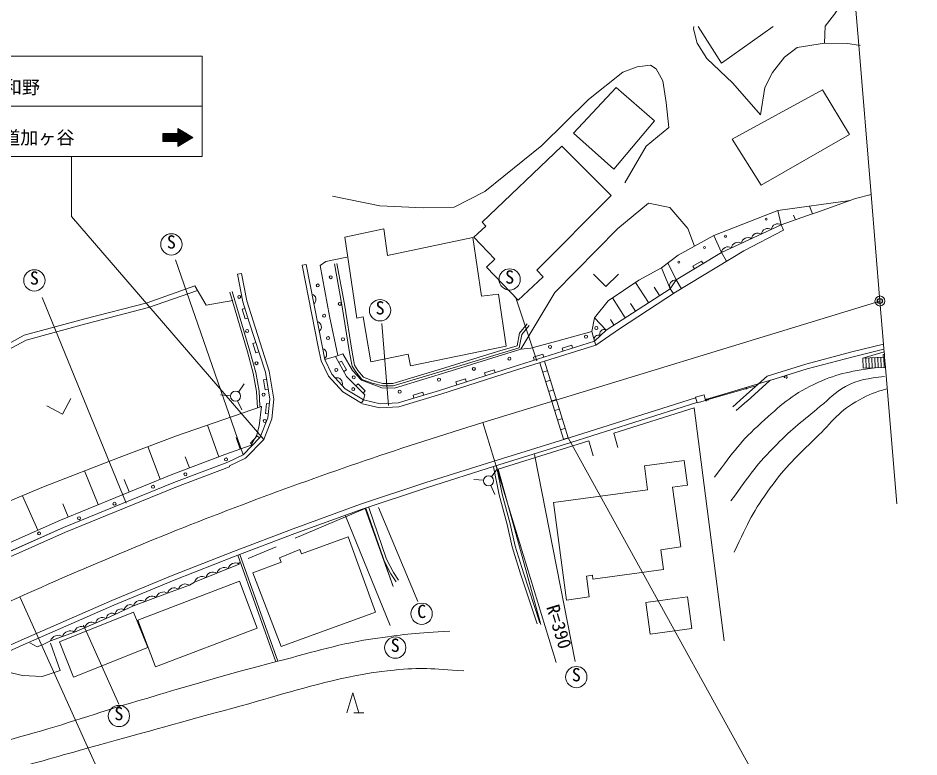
# Model space of a CAD drawing. Units: millimetres, scale not verified. Extents: x 40000 to 680000, y 20000 to 380000.
# Drawn here: x 464550 to 554276, y 263344 to 336976 of the extents above; entities that cross this region are included whole.
import ezdxf
from ezdxf.enums import TextEntityAlignment as Align

# ---------------------------------------------------------------- set-up
doc = ezdxf.new("R2010")
doc.units = ezdxf.units.MM
doc.header["$LTSCALE"] = 1000
doc.header["$PDMODE"] = 32
doc.header["$PDSIZE"] = 500
doc.layers.add('M-BGD-RSTR', color=7, linetype='Continuous', lineweight=13)
doc.layers.add('M-OTRS', color=6, linetype='Continuous')
doc.styles.add('ＭＳ ゴシック', font='')
doc.styles.get('ＭＳ ゴシック').set_extended_font_data('MS Gothic')

msp = doc.modelspace()

# ---------------------------------------------------------------- linework, layer by layer
at = {"layer": 'M-BGD-RSTR'}
for p, q in [((547954, 338169), (548278, 334255)), ((548278, 334255), (549511, 319389)), ((456883, 328185), (482883, 328185)), ((480808, 325776), (479711, 324680)), ((480896, 325723), (479853, 324680)), ((480543, 325935), (480469, 325861)), ((481533, 324818), (480469, 325882)), ((480631, 325882), (480469, 325720)), ((480719, 325829), (480469, 325578)), ((481444, 324765), (480469, 325741)), ((481621, 324871), (480579, 325914)), ((479097, 325480), (478969, 325351)), ((479239, 325480), (478969, 325210)), ((479380, 325480), (478969, 325068)), ((479521, 325480), (478969, 324927)), ((479663, 325480), (478969, 324786)), ((480469, 325480), (478969, 325480)), ((478969, 325480), (478969, 324680)), ((479691, 324680), (478969, 325403)), ((479550, 324680), (478969, 325261)), ((479408, 324680), (478969, 325120)), ((479267, 324680), (478969, 324978)), ((479126, 324680), (478969, 324837)), ((479804, 325480), (479004, 324680)), ((479833, 324680), (479033, 325480)), ((479946, 325480), (479146, 324680)), ((479974, 324680), (479174, 325480)), ((480087, 325480), (479287, 324680)), ((480116, 324680), (479316, 325480)), ((480229, 325480), (479429, 324680)), ((480257, 324680), (479457, 325480)), ((480370, 325480), (479570, 324680)), ((480398, 324680), (479598, 325480)), ((480826, 324394), (479740, 325480)), ((480914, 324447), (479881, 325480)), ((480985, 325670), (479994, 324680)), ((481002, 324500), (480023, 325480)), ((481073, 325617), (480136, 324680)), ((481091, 324553), (480164, 325480)), ((481161, 325564), (480277, 324680)), ((481179, 324606), (480306, 325480)), ((481250, 325511), (480418, 324680)), ((481268, 324659), (480447, 325480)), ((481356, 324712), (480469, 325600)), ((481338, 325458), (480469, 324588)), ((481427, 325405), (480469, 324447)), ((481515, 325352), (480469, 324306)), ((481603, 325299), (480507, 324203)), ((481692, 325246), (480861, 324415)), ((481710, 324924), (480932, 325702)), ((481780, 325193), (481215, 324627)), ((481798, 324977), (481286, 325489)), ((481868, 325140), (481568, 324840)), ((481886, 325030), (481639, 325277)), ((481957, 325087), (481922, 325052)), ((478984, 324680), (478969, 324695)), ((480469, 324680), (478969, 324680)), ((480737, 324341), (480469, 324610)), ((480649, 324288), (480469, 324468)), ((480560, 324235), (480469, 324327)), ((480472, 324182), (480469, 324185)), ((469883, 317185), (469883, 323185)), ((540214, 317804), (547420, 318805)), ((544279, 317669), (547939, 318993)), ((544279, 317669), (547939, 318993)), ((547939, 318993), (549511, 319389)), ((547939, 318993), (549511, 319389)), ((549511, 319389), (550391, 308778)), ((543171, 317287), (544279, 317669)), ((543171, 317287), (544279, 317669)), ((543662, 317460), (543386, 318245)), ((469883, 317185), (489020, 294981)), ((540564, 316370), (543171, 317287)), ((540564, 316370), (543171, 317287)), ((541964, 316862), (541795, 317342)), ((540564, 316370), (534601, 313609)), ((540797, 315831), (540564, 316370)), ((540797, 315831), (540564, 316370)), ((534601, 313609), (533844, 315291)), ((536834, 313791), (540797, 315831)), ((530025, 309648), (536834, 313791)), ((534601, 313609), (530082, 310880)), ((534601, 313609), (535121, 312748)), ((486984, 293455), (480219, 312894)), ((493247, 312431), (492855, 312355)), ((492855, 312355), (494441, 304226)), ((494833, 304304), (493247, 312431)), ((496064, 312469), (496805, 308409)), ((497051, 308451), (496310, 312514)), ((530082, 310880), (529268, 312585)), ((532614, 312760), (531758, 312243)), ((532614, 312760), (531758, 312243)), ((532769, 312503), (532614, 312760)), ((532769, 312503), (532614, 312760)), ((486806, 311534), (486413, 311458)), ((486413, 311458), (486943, 308706)), ((487332, 308803), (486806, 311534)), ((521853, 311464), (523103, 310214)), ((524353, 311464), (523103, 310214)), ((529503, 310004), (528626, 312093)), ((531913, 311986), (531758, 312243)), ((531913, 311986), (531758, 312243)), ((527350, 308616), (526047, 310637)), ((530082, 310880), (529503, 310004)), ((530082, 310880), (530610, 310004)), ((477426, 308612), (482172, 310278)), ((477551, 308128), (482440, 309820)), ((482172, 310278), (483294, 308359)), ((485653, 309648), (487401, 303729)), ((485893, 309719), (487642, 303797)), ((529503, 310004), (523107, 305882)), ((524435, 306012), (530025, 309648)), ((528440, 309319), (527891, 310171)), ((529503, 310004), (529819, 309514)), ((475327, 288638), (466941, 309121)), ((483294, 308359), (485948, 308820)), ((486943, 308706), (487579, 306667)), ((487960, 306788), (487332, 308803)), ((510833, 296668), (550391, 308778)), ((516210, 302823), (514087, 309190)), ((525014, 307111), (523738, 309091)), ((550391, 308778), (550747, 304476)), ((471189, 307002), (477426, 308612)), ((471318, 306519), (477551, 308128)), ((487151, 308040), (486864, 307951)), ((486864, 307951), (487162, 306996)), ((496805, 308409), (497567, 303646)), ((497813, 303690), (497051, 308451)), ((526039, 307772), (525554, 308525)), ((465176, 305359), (471189, 307002)), ((487448, 307085), (487162, 306996)), ((521696, 305739), (521977, 307087)), ((521977, 307087), (523107, 305882)), ((523901, 306394), (523554, 306933)), ((465363, 304892), (471318, 306519)), ((487579, 306667), (489181, 301686)), ((489570, 301781), (487960, 306788)), ((501436, 298361), (500784, 306549)), ((515262, 306502), (514503, 305562)), ((514736, 305452), (515456, 306345)), ((522093, 304393), (524435, 306012)), ((462112, 303700), (465176, 305359)), ((514503, 305562), (514253, 304325)), ((514468, 304129), (514736, 305452)), ((518222, 304793), (521696, 305739)), ((521696, 305739), (521973, 304775)), ((523107, 305882), (521973, 304775)), ((462411, 303294), (465363, 304892)), ((488227, 304652), (487941, 304561)), ((488227, 304652), (487941, 304561)), ((487941, 304561), (488247, 303609)), ((487941, 304561), (488247, 303609)), ((494441, 304226), (494725, 302825)), ((495107, 302952), (494833, 304304)), ((514253, 304325), (512287, 303732)), ((521973, 304775), (513775, 302192)), ((513896, 301811), (522093, 304393)), ((515617, 304065), (518222, 304793)), ((519691, 304370), (518738, 304070)), ((519691, 304370), (518738, 304070)), ((519782, 304084), (519691, 304370)), ((519782, 304084), (519691, 304370)), ((521973, 304775), (522093, 304393)), ((521973, 304775), (522093, 304393)), ((550747, 304476), (547588, 303709)), ((550747, 304476), (550789, 303972)), ((487401, 303729), (487976, 301596)), ((487642, 303797), (488221, 301651)), ((488533, 303700), (488247, 303609)), ((488533, 303700), (488247, 303609)), ((496181, 303250), (496911, 303522)), ((496181, 303250), (496911, 303522)), ((496911, 303522), (497868, 301842)), ((497567, 303646), (497833, 302295)), ((498070, 302386), (497813, 303690)), ((512287, 303732), (507051, 302132)), ((507124, 301893), (512359, 303493)), ((512256, 303250), (514638, 303977)), ((512359, 303493), (514468, 304129)), ((514638, 303977), (515617, 304065)), ((516830, 303469), (515876, 303169)), ((516920, 303183), (516830, 303469)), ((518828, 303784), (518738, 304070)), ((518828, 303784), (518738, 304070)), ((547588, 303709), (542993, 302497)), ((550789, 303972), (547711, 303224)), ((550812, 303700), (548688, 303094)), ((550831, 303466), (550714, 303462)), ((550724, 303163), (550714, 303462)), ((550789, 303972), (550812, 303700)), ((550812, 303700), (550831, 303466)), ((550831, 303466), (550856, 303167)), ((494725, 302825), (495457, 301280)), ((496181, 303250), (495107, 302952)), ((495792, 301505), (495107, 302952)), ((497261, 301255), (496181, 303250)), ((496509, 302644), (496772, 302787)), ((497249, 301908), (496772, 302787)), ((498383, 301858), (498070, 302386)), ((507677, 301837), (512256, 303250)), ((515966, 302882), (515876, 303169)), ((518877, 295001), (516508, 302622)), ((516986, 302771), (519355, 295150)), ((542993, 302497), (539165, 301305)), ((547711, 303224), (543132, 302016)), ((550856, 303167), (548688, 303094)), ((548688, 303094), (548721, 302095)), ((548988, 303104), (549021, 302105)), ((549287, 303114), (549321, 302115)), ((549587, 303124), (549621, 302125)), ((549887, 303134), (549921, 302135)), ((550187, 303145), (550221, 302145)), ((550487, 303155), (550520, 302155)), ((550787, 303165), (550820, 302165)), ((550856, 303167), (550939, 302169)), ((487976, 301596), (488305, 299758)), ((488221, 301651), (488553, 299788)), ((489181, 301686), (489637, 298997)), ((490040, 299010), (489570, 301781)), ((497144, 300027), (495792, 301505)), ((496985, 301765), (497249, 301908)), ((497833, 302295), (498178, 301713)), ((497868, 301842), (498747, 300896)), ((498178, 301713), (498802, 300965)), ((498953, 301176), (498383, 301858)), ((507051, 302132), (501868, 300564)), ((501904, 300313), (507124, 301893)), ((502041, 300098), (507677, 301837)), ((513775, 302192), (506523, 299877)), ((506642, 299495), (513896, 301811)), ((511963, 301929), (511010, 301624)), ((511963, 301929), (511010, 301624)), ((511102, 301339), (511010, 301624)), ((511102, 301339), (511010, 301624)), ((512054, 301643), (511963, 301929)), ((512054, 301643), (511963, 301929)), ((517277, 301834), (516799, 301686)), ((543132, 302016), (539418, 300860)), ((548721, 302095), (550939, 302169)), ((550939, 302169), (552066, 288578)), ((489303, 300963), (489008, 300913)), ((489008, 300913), (489175, 299927)), ((495457, 301280), (496888, 299714)), ((499096, 299425), (497261, 301255)), ((498747, 300896), (500798, 300122)), ((498802, 300965), (499818, 300578)), ((499893, 300817), (498953, 301176)), ((500877, 300574), (499893, 300817)), ((509105, 301016), (508152, 300712)), ((509105, 301016), (508152, 300712)), ((508244, 300426), (508152, 300712)), ((508244, 300426), (508152, 300712)), ((509196, 300730), (509105, 301016)), ((509196, 300730), (509105, 301016)), ((517574, 300879), (517096, 300731)), ((539165, 301305), (536815, 299186)), ((539418, 300860), (537150, 298815)), ((486496, 299695), (487076, 300510)), ((488305, 299758), (488396, 298141)), ((488553, 299788), (488637, 298311)), ((489471, 299977), (489175, 299927)), ((496888, 299714), (498748, 298586)), ((498955, 298928), (497144, 300027)), ((498208, 300310), (498418, 300524)), ((499132, 299824), (498418, 300524)), ((498922, 299610), (499132, 299824)), ((499818, 300578), (500845, 300324)), ((500798, 300122), (502041, 300098)), ((500845, 300324), (501904, 300313)), ((501868, 300564), (500877, 300574)), ((506523, 299877), (502393, 298636)), ((504851, 299688), (503893, 299400)), ((504851, 299688), (503893, 299400)), ((504937, 299401), (504851, 299688)), ((504937, 299401), (504851, 299688)), ((517870, 299924), (517393, 299776)), ((538018, 300341), (533048, 298886)), ((469800, 299065), (468966, 297507)), ((485708, 299336), (484713, 299431)), ((486413, 298833), (486829, 297924)), ((489637, 298997), (489441, 297134)), ((489833, 297037), (490040, 299010)), ((498955, 298928), (498748, 298586)), ((499096, 299425), (498955, 298928)), ((500621, 298548), (498955, 298928)), ((502461, 298239), (506642, 299495)), ((503979, 299113), (503893, 299400)), ((503979, 299113), (503893, 299400)), ((518167, 298969), (517690, 298821)), ((532015, 299140), (519440, 295151)), ((532868, 299440), (532014, 299198)), ((532014, 299198), (532174, 298632)), ((532174, 298632), (533028, 298874)), ((533028, 298874), (532868, 299440)), ((536815, 299186), (535740, 298239)), ((537146, 298811), (536070, 297864)), ((467407, 298342), (468966, 297507)), ((488784, 298276), (480335, 295339)), ((488784, 298276), (488577, 296350)), ((488637, 298311), (488784, 298276)), ((489290, 298568), (489186, 297573)), ((489588, 298537), (489290, 298568)), ((498866, 298538), (500586, 298146)), ((500586, 298146), (502461, 298239)), ((502393, 298636), (500621, 298548)), ((518464, 298014), (517987, 297866)), ((532167, 298664), (519589, 294674)), ((534880, 274926), (531901, 298122)), ((489441, 297134), (488678, 295202)), ((489020, 294981), (489833, 297037)), ((489484, 297542), (489186, 297573)), ((518761, 297059), (518284, 296911)), ((484552, 293260), (483431, 296415)), ((488577, 296350), (488337, 295444)), ((510833, 296668), (518151, 272763)), ((511113, 296733), (511099, 296780)), ((519058, 296104), (518580, 295956)), ((480335, 295339), (474612, 293193)), ((488678, 295202), (486984, 293455)), ((488380, 295338), (487696, 294608)), ((488337, 295444), (487758, 294400)), ((488599, 295133), (488380, 295338)), ((485147, 293472), (487758, 294400)), ((486681, 294017), (486271, 295171)), ((487220, 293125), (489020, 294981)), ((487915, 294403), (487696, 294608)), ((519440, 295151), (511849, 292788)), ((519589, 294674), (511998, 292311)), ((519355, 295150), (518877, 295001)), ((521845, 293367), (521387, 294835)), ((478706, 291041), (477487, 294271)), ((479788, 291449), (485147, 293472)), ((486984, 293455), (485429, 292723)), ((515991, 293470), (520035, 272861)), ((474612, 293193), (467100, 290257)), ((480080, 290704), (485429, 292723)), ((481618, 292140), (481204, 293239)), ((485600, 292361), (487220, 293125)), ((511849, 292788), (505161, 290687)), ((526930, 292357), (530893, 292897)), ((530893, 292897), (531231, 290420)), ((472527, 288487), (471158, 291843)), ((480263, 290239), (485606, 292256)), ((485606, 292256), (485600, 292361)), ((511998, 292311), (505315, 290211)), ((511713, 291272), (512293, 292087)), ((511908, 292262), (512461, 289463)), ((512202, 292321), (512754, 289532)), ((527254, 289979), (526930, 292357)), ((468766, 286952), (479788, 291449)), ((475631, 289753), (475129, 290985)), ((510925, 290912), (509930, 291007)), ((467100, 290257), (459428, 287065)), ((469080, 286216), (480080, 290704)), ((469276, 285756), (480263, 290239)), ((505161, 290687), (498646, 288522)), ((505315, 290211), (498810, 288050)), ((511631, 290410), (512046, 289500)), ((517866, 288700), (527254, 289979)), ((531231, 290420), (529744, 290217)), ((529744, 290217), (530554, 284272)), ((466513, 285946), (464982, 289376)), ((512461, 289463), (513260, 286501)), ((512754, 289532), (513551, 286574)), ((469531, 287264), (469002, 288561)), ((498646, 288522), (491947, 286084)), ((498810, 288050), (492121, 285615)), ((499125, 288104), (492136, 285135)), ((492136, 285135), (499125, 288104)), ((501917, 280335), (499125, 288104)), ((499201, 288121), (500968, 282950)), ((499201, 288121), (501917, 280335)), ((499485, 288218), (501244, 283069)), ((500438, 288200), (504363, 278832)), ((519163, 278986), (517866, 288700)), ((497172, 287366), (501613, 276450)), ((460548, 283285), (468766, 286952)), ((513260, 286501), (513769, 284268)), ((513551, 286574), (514059, 284346)), ((460879, 282556), (469080, 286216)), ((461085, 282101), (469276, 285756)), ((491947, 286084), (486011, 283822)), ((492121, 285615), (486191, 283356)), ((492783, 283597), (497429, 285288)), ((497429, 285288), (500166, 277771)), ((486011, 283822), (479905, 281414)), ((490253, 284296), (487458, 283115)), ((487458, 283115), (490253, 284296)), ((490581, 283178), (492612, 284013)), ((492612, 284013), (492783, 283597)), ((513769, 284268), (514594, 281598)), ((514059, 284346), (514880, 281689)), ((530554, 284272), (528572, 284002)), ((528572, 284002), (528842, 282020)), ((486191, 283356), (480092, 280951)), ((486458, 283457), (490227, 272813)), ((486579, 282765), (486583, 282570)), ((486644, 283529), (490416, 272880)), ((487945, 281698), (490752, 282762)), ((490581, 283178), (490752, 282762)), ((500968, 282950), (501684, 281582)), ((501244, 283069), (501942, 281735)), ((471146, 282179), (471141, 282189)), ((486583, 282570), (482135, 280763)), ((528842, 282020), (521807, 281062)), ((479905, 281414), (473896, 278947)), ((480092, 280951), (474091, 278487)), ((476468, 276989), (486592, 280849)), ((486592, 280849), (488373, 276177)), ((487945, 281698), (490770, 274350)), ((501684, 281582), (502202, 280805)), ((501942, 281735), (502452, 280972)), ((514594, 281598), (516245, 276613)), ((514594, 281598), (516245, 276613)), ((514594, 281598), (516245, 276613)), ((514594, 281598), (516245, 276613)), ((514594, 281598), (516245, 276613)), ((514880, 281689), (516530, 276707)), ((521753, 281459), (521159, 281378)), ((521159, 281378), (521442, 279297)), ((521807, 281062), (521753, 281459)), ((481627, 280460), (479424, 279670)), ((482135, 280763), (481627, 280460)), ((461297, 277753), (464745, 279306)), ((464745, 279306), (475018, 256514)), ((479424, 279670), (476053, 278415)), ((521442, 279297), (519163, 278986)), ((529247, 279048), (527067, 278751)), ((529247, 279048), (531229, 279318)), ((531229, 279318), (531661, 276147)), ((473896, 278947), (464850, 274991)), ((474091, 278487), (465054, 274535)), ((476053, 278415), (473317, 277130)), ((527067, 278751), (527499, 275580)), ((468677, 274827), (476054, 277776)), ((476054, 277776), (477468, 274239)), ((500166, 277771), (490770, 274350)), ((473317, 277130), (470161, 275793)), ((471084, 276490), (474602, 268599)), ((476468, 276989), (478249, 272317)), ((470161, 275793), (467786, 274921)), ((488373, 276177), (478249, 272317)), ((531661, 276147), (527499, 275580)), ((464850, 274991), (460162, 272840)), ((466443, 274333), (465743, 274722)), ((467786, 274921), (466987, 274508)), ((468736, 271949), (467798, 274702)), ((470091, 271290), (468677, 274827)), ((465054, 274535), (460372, 272386)), ((466987, 274508), (466443, 274333)), ((477468, 274239), (470091, 271290)), ((461945, 272150), (464990, 271475)), ((466971, 271377), (468736, 271949)), ((464990, 271475), (466971, 271377)), ((497293, 267728), (497893, 269728)), ((497893, 269728), (498493, 267728)), ((497993, 267728), (498993, 267728))]:
    msp.add_line(p, q, dxfattribs=at)
for points in [[(544875, 334482), (544940, 336157), (545853, 337376), (546651, 338550)], [(538507, 327328), (535724, 330497), (533151, 332957), (532175, 334479), (531821, 335899), (531845, 336123)], [(532300, 336123), (534614, 332487), (539758, 336123)], [(538507, 327328), (538930, 330049), (539694, 331551), (540882, 333077), (542141, 334036), (544875, 334482), (547185, 334453), (548418, 334230)], [(456883, 333185), (482883, 333185), (482883, 323185), (456883, 323185)], [(495865, 319219), (500579, 318263), (504910, 318076), (507983, 318136), (511052, 319677), (516709, 324283), (521350, 328853), (524781, 331591), (526199, 332123), (527525, 332288), (528111, 331914), (528767, 330707), (529092, 328553), (529379, 326070), (527097, 324211), (524973, 320540)], [(480469, 325480), (480469, 325980), (481969, 325080), (480469, 324180), (480469, 324680)], [(514638, 303977), (518005, 309623), (524286, 315995), (527336, 318543), (529475, 318088), (531250, 315995), (531921, 314249)], [(521977, 307087), (523309, 308804), (526375, 310856), (528626, 312093), (530281, 313361), (533844, 315291), (540214, 317804), (540564, 316370)], [(494651, 312332), (495216, 312709), (497286, 313156)], [(496407, 303334), (495564, 307253), (494651, 312332)], [(533123, 298806), (533074, 298839), (533053, 298928), (533116, 298987), (533388, 299066), (537172, 300186), (541058, 301347), (541128, 301278), (541146, 301164), (541048, 301065)], [(524291, 294189), (523882, 295613), (531901, 298122), (534880, 274926)], [(531901, 298122), (523882, 295613), (524291, 294189)], [(524291, 294189), (523882, 295613), (531901, 298122), (534880, 274926)], [(521387, 294835), (512360, 292021), (516604, 276545)], [(516604, 276545), (512360, 292021), (521387, 294835), (521845, 293367)], [(521845, 293367), (521387, 294835), (512360, 292021)], [(519355, 295150), (544276, 249971), (554276, 249971)], [(486984, 293455), (485429, 292723), (480080, 290704), (469080, 286216), (460879, 282556), (452714, 278787), (445634, 275525), (442572, 274144), (436398, 271345), (430867, 268959), (425351, 266666), (421442, 265114)]]:
    msp.add_lwpolyline(points, dxfattribs=at)
for points in [[(519873, 325513), (524107, 330065), (527935, 326733), (523885, 321914)], [(538557, 320315), (547342, 325380), (544662, 329836), (535676, 324903)], [(511198, 312144), (514359, 308874), (516841, 311180), (516228, 311848), (523626, 319284), (518697, 324212), (510769, 316643), (511125, 316242), (509937, 315151), (512043, 312942)], [(499682, 302705), (503411, 303474), (503629, 302311), (513169, 304271), (512407, 309471), (510703, 309268), (509854, 315100), (501335, 313301), (500974, 315975), (497102, 315149), (498285, 307082), (498914, 307218)]]:
    msp.add_lwpolyline(points, close=True, dxfattribs=at)
for centre, radius in [((539068, 316925), 100), ((479822, 314423), 1061), ((535011, 315226), 100), ((532911, 314113), 100), ((530360, 312642), 100), ((466179, 310830), 1061), ((513513, 310928), 1061), ((494406, 310327), 150), ((495697, 311149), 150), ((486578, 309192), 150), ((500608, 307857), 1061), ((550391, 308778), 500), ((496597, 308488), 150), ((495032, 307313), 150), ((522139, 306088), 150), ((487361, 305787), 150), ((495423, 305083), 150), ((496910, 304965), 150), ((521110, 305227), 150), ((517533, 304207), 150), ((488300, 302578), 150), ((513495, 303029), 150), ((496245, 301912), 150), ((509944, 302012), 150), ((497993, 301175), 150), ((506470, 300941), 150), ((540897, 301199), 50), ((486219, 299294), 500), ((497928, 299995), 150), ((502558, 299741), 150), ((537080, 300071), 50), ((489005, 299447), 150), ((533249, 298955), 50), ((489122, 296825), 150), ((485268, 292994), 150), ((481229, 291513), 150), ((511415, 290861), 500), ((477997, 290267), 150), ((474159, 288584), 150), ((470625, 287137), 150), ((466653, 285622), 150), ((504746, 277611), 1061), ((502114, 274240), 1061), ((520149, 271303), 1061), ((474596, 267430), 1061)]:
    msp.add_circle(centre, radius, dxfattribs=at)
for centre, radius, start, end in [((539220, 315362), 650, 57.41523, 172.27863), ((540214, 315823), 650, 57.41523, 172.27863), ((537232, 314442), 650, 57.41523, 172.27863), ((538226, 314902), 650, 57.41523, 172.27863), ((535245, 313522), 650, 57.41523, 172.27863), ((536239, 313982), 650, 57.41523, 172.27863), ((530051, 310272), 609, 87.06557, 206.08138), ((493659, 308930), 567, 309.11332, 72.96835), ((493659, 308930), 567, 309.11332, 72.96835), ((494193, 306190), 567, 309.11332, 72.96835), ((522335, 304972), 412, 60.06033, 208.59275), ((522901, 305525), 412, 60.06033, 208.59275), ((494723, 303487), 567, 309.11332, 72.96835), ((496291, 300565), 567, 340.50389, 104.35892), ((624997, -76248), 389999, 107.02137, 110.64145), ((624997, -76248), 389999, 110.64145, 114.2616), ((486196, 281927), 750, 58.98202, 165.23579), ((483972, 281024), 750, 58.98202, 165.23579), ((485084, 281476), 750, 58.98202, 165.23579), ((482861, 280572), 750, 58.98202, 165.23579), ((480117, 279472), 720, 55.42256, 164.00911), ((481218, 279867), 720, 55.42256, 164.00911), ((477896, 278622), 749, 57.26673, 163.59665), ((479019, 279040), 749, 57.26673, 163.59665), ((475713, 277953), 573, 53.61175, 176.6903), ((476772, 278203), 749, 57.26673, 163.59665), ((473889, 277097), 573, 53.61175, 176.6903), ((474801, 277525), 573, 53.61175, 176.6903), ((471892, 276099), 694, 57.53998, 168.37239), ((472944, 276544), 694, 57.53998, 168.37239), ((468558, 274653), 817, 59.42591, 160.91439), ((469745, 275090), 817, 59.42591, 160.91439), ((470840, 275653), 694, 57.53998, 168.37239)]:
    msp.add_arc(centre, radius, start, end, dxfattribs=at)
for points, knots in [([(533927, 291241), (535863, 293857), (536519, 294791), (538592, 296665), (540459, 298352), (541527, 299375), (543798, 300461), (546035, 301531), (547169, 301711), (549921, 302135)], [0, 0, 0, 0, 1, 1, 1, 2, 2, 2, 3, 3, 3, 3]), ([(535554, 288855), (537515, 291576), (538115, 292485), (540110, 294495), (541696, 296094), (542714, 296856), (544449, 298292), (545402, 299081), (545856, 299653), (546944, 300244), (548326, 300995), (549113, 301035), (550844, 301250)], [0, 0, 0, 0, 1, 1, 1, 2, 2, 2, 3, 3, 3, 4, 4, 4, 4]), ([(535880, 283757), (537291, 286779), (537765, 287847), (539459, 290156), (541021, 292284), (542109, 293321), (544015, 295146), (545642, 296703), (546351, 297914), (548354, 298943), (549369, 299464), (549824, 299678), (551066, 300027)], [0, 0, 0, 0, 1, 1, 1, 2, 2, 2, 3, 3, 3, 4, 4, 4, 4]), ([(459782, 264022), (462410, 264693), (463099, 264889), (465216, 265477), (469646, 266709), (472060, 267632), (476471, 268929), (481902, 270526), (484932, 271471), (490416, 272880), (494281, 273872), (496417, 274624), (500368, 275193), (503164, 275597), (504191, 275698), (507570, 275869)], [0, 0, 0, 0, 1, 1, 1, 2, 2, 2, 3, 3, 3, 4, 4, 4, 5, 5, 5, 5]), ([(368585, 236604), (371522, 236353), (372479, 236223), (374965, 236421), (376834, 236569), (377866, 236808), (379714, 237129), (381271, 237400), (382114, 237726), (383684, 237909), (386162, 238198), (387570, 238216), (390064, 238193), (393545, 238160), (395492, 237361), (398960, 237661), (401514, 237882), (403172, 237619), (405411, 238866), (408504, 240588), (409315, 242897), (412394, 244644), (413849, 245469), (414930, 245270), (416576, 245565), (419688, 246123), (421669, 245323), (424622, 246451), (426929, 247333), (427953, 248388), (430081, 249641), (432589, 251118), (434633, 251197), (436496, 253434), (437211, 254291), (436992, 255146), (437647, 256050), (438402, 257092), (439196, 257482), (440445, 257791), (441426, 258034), (442053, 257720), (442995, 257356), (444256, 256869), (444647, 255720), (445995, 255631), (449308, 255413), (450935, 257228), (453970, 258573), (455878, 259418), (456793, 260238), (458755, 260948), (460599, 261616), (461744, 261605), (463647, 262082), (467100, 262948), (469004, 263549), (472437, 264493), (477713, 265942), (480660, 266782), (485941, 268214), (490437, 269434), (492907, 270319), (497461, 271298), (499214, 271675), (500212, 271832), (501997, 272007), (504698, 272271), (505730, 272138), (508945, 271936)], [0, 0, 0, 0, 1, 1, 1, 2, 2, 2, 3, 3, 3, 4, 4, 4, 5, 5, 5, 6, 6, 6, 7, 7, 7, 8, 8, 8, 9, 9, 9, 10, 10, 10, 11, 11, 11, 12, 12, 12, 13, 13, 13, 14, 14, 14, 15, 15, 15, 16, 16, 16, 17, 17, 17, 18, 18, 18, 19, 19, 19, 20, 20, 20, 21, 21, 21, 22, 22, 22, 23, 23, 23, 23])]:
    msp.add_open_spline(points, degree=3, knots=knots, dxfattribs=at)
at = {"layer": 'M-OTRS'}
msp.add_point((550391, 308778), dxfattribs=at)

# ---------------------------------------------------------------- texts
at = {"layer": 'M-BGD-RSTR', "style": 'ＭＳ ゴシック'}
for s, p in [('津和野', (461340, 329019)), ('町道加ヶ谷', (461171, 324007))]:
    msp.add_text(s, height=1320, dxfattribs=at).set_placement(p, align=Align.BOTTOM_LEFT)
for s, p in [('S', (479372, 315323)), ('S', (465729, 311730)), ('S', (513063, 311828)), ('S', (500158, 308757)), ('C', (504296, 278511)), ('S', (501664, 275140)), ('S', (519699, 272203)), ('S', (474146, 268330))]:
    msp.add_text(s, height=1320, dxfattribs=at).set_placement(p, align=Align.TOP_LEFT)
msp.add_text('R=390', height=1320, rotation=287.021, dxfattribs=at).set_placement((516764, 278171), align=Align.BOTTOM_LEFT)

doc.saveas('drawing.dxf')
